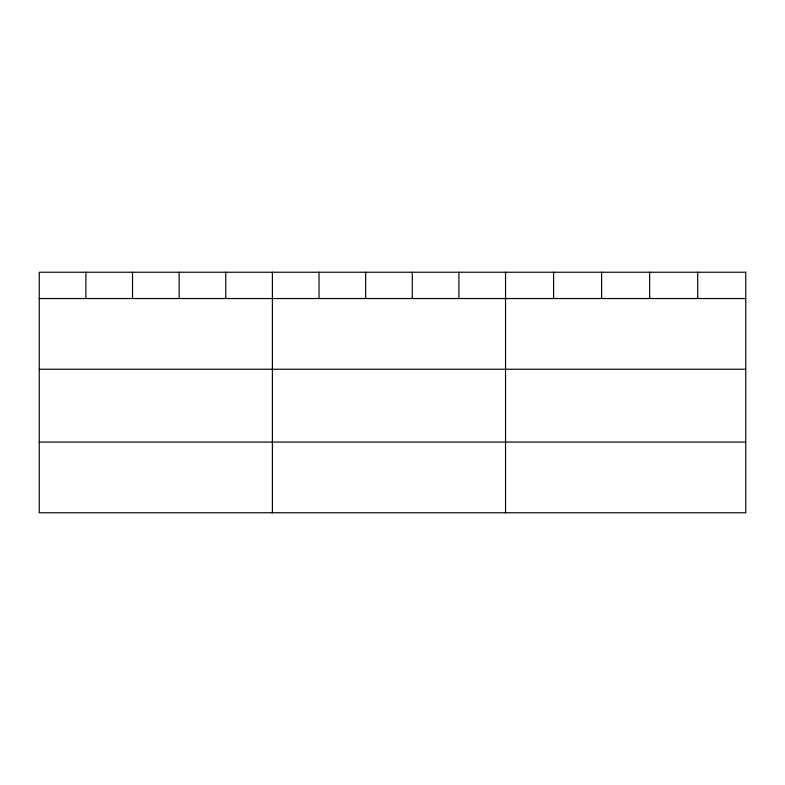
<?xml version="1.0" encoding="UTF-8"?>
<svg xmlns="http://www.w3.org/2000/svg" width="785" height="785" viewBox="0 0 785 785"><rect width="100%" height="100%" fill="white"/><g stroke="black" fill="none" stroke-linecap="round" stroke-linejoin="round"><path stroke-width="1.18" d="M39.25 298.545L745.75 298.545M39.25 369.244L745.75 369.244M39.25 442.073L745.75 442.073M697.708 272.238L697.708 298.545M649.666 272.238L649.666 298.545M601.624 272.238L601.624 298.545M553.582 272.238L553.582 298.545M505.54 272.238L505.54 512.762M458.911 272.238L458.911 298.545M412.282 272.238L412.282 298.545M365.653 272.238L365.653 298.545M319.024 272.238L319.024 298.545M272.395 272.238L272.395 512.762M225.766 272.238L225.766 298.545M179.137 272.238L179.137 298.545M132.508 272.238L132.508 298.545M85.879 272.238L85.879 298.545M745.75 272.238L39.25 272.238L39.25 512.762L745.75 512.762L745.75 272.238"/></g></svg>
